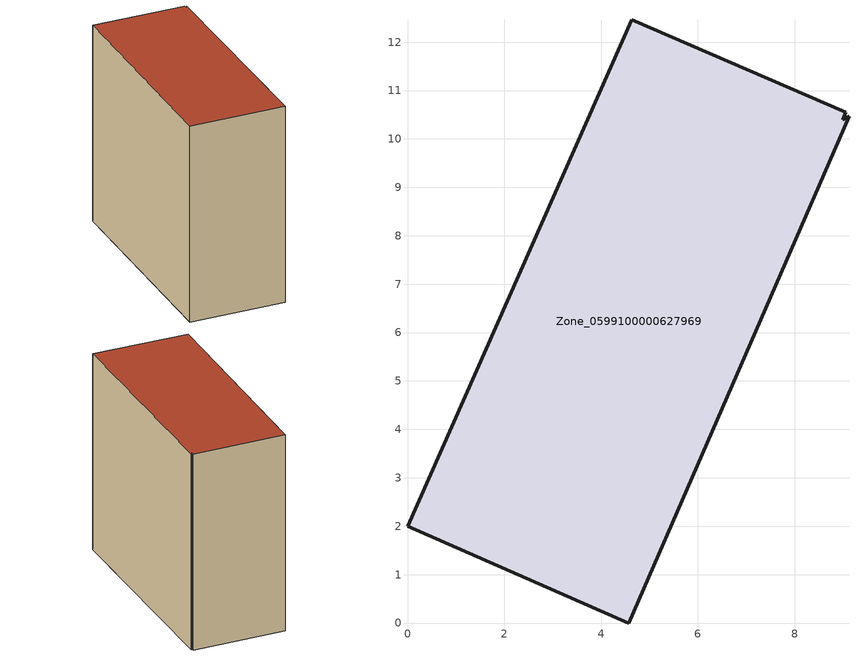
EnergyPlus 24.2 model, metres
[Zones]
Zone_0599100000627969
 floor ground (C_G): 0,2 4.63,12.46 9.05,10.55 8.99,10.4 9.12,10.46 4.57,0 z0
 wall outside (C_F): 4.63,12.46 0,2 4.57,0 9.12,10.46 8.99,10.4 9.05,10.55 4.63,12.46 z0:10.53
 roof outside (C_R): 0,2 4.57,0 9.12,10.46 8.99,10.4 9.05,10.55 4.63,12.46 z10.53
[BUILDING]
Pand.0599100000627969: North Axis=0; Terrain=City; Loads Convergence Tolerance Value=0.04; Temperature Convergence Tolerance Value=0.4; Solar Distribution=FullExterior; Maximum Number of Warmup Days=25; Minimum Number of Warmup Days=1
[Site:Location]
Rotterdam.The.Hague.AP_ZH_NLD Design_Conditions: Latitude=51.96; Longitude=4.45; Time Zone=1; Elevation=-4.5
[SITE:GROUNDTEMPERATURE:BUILDINGSURFACE]
18, 18, 18, 18, 18, 18, 18, 18, 18, 18, 18, 18
[MATERIAL] Thermal Absorptance=0.9; Solar Absorptance=0.7; Visible Absorptance=0.7
Name | Roughness | Thickness | Conductivity | Density | Specific Heat
G.TI.1946 | MediumSmooth | 0.15 | 1 | 540 | 1210
F.TI.1946 | Rough | 0.3 | 0.857143 | 1920 | 840
R.TI.1946 | MediumRough | 0.2 | 0.1 | 1500 | 1000
[CONSTRUCTION]
C_G: G.TI.1946
C_F: F.TI.1946
C_R: R.TI.1946
[ZONE]
Zone_0599100000627969: Type=1; Multiplier=1; Ceiling Height=Autocalculate; Volume=Autocalculate; Floor Area=autocalculate; Part of Total Floor Area=Yes
[ZONEINFILTRATION:DESIGNFLOWRATE]
Infil_Zone_0599100000627969: Zone or ZoneList or Space or SpaceList=Zone_0599100000627969; Schedule=AlwaysOn; Design Flow Rate Calculation Method=Flow/Area; Flow Rate per Floor Area=0.003; Constant Term Coefficient=1; Temperature Term Coefficient=0; Velocity Term Coefficient=0; Velocity Squared Term Coefficient=0
[HVACTEMPLATE:ZONE:IDEALLOADSAIRSYSTEM]
Zone_0599100000627969: Maximum Heating Supply Air Temperature=50; Minimum Cooling Supply Air Temperature=13; Maximum Heating Supply Air Humidity Ratio=0.0156; Minimum Cooling Supply Air Humidity Ratio=0.0077; Heating Limit=NoLimit; Cooling Limit=NoLimit; Dehumidification Control Type=ConstantSensibleHeatRatio; Cooling Sensible Heat Ratio=0.7; Dehumidification Setpoint=60; Humidification Control Type=None; Humidification Setpoint=30; Outdoor Air Method=None; Outdoor Air Flow Rate per Person=0.00944; Outdoor Air Flow Rate per Zone Floor Area=0; Outdoor Air Flow Rate per Zone=0; Demand Controlled Ventilation Type=None; Outdoor Air Economizer Type=NoEconomizer; Heat Recovery Type=None; Sensible Heat Recovery Effectiveness=0.7; Latent Heat Recovery Effectiveness=0.65
[ZONECONTROL:THERMOSTAT]
ThermostatControl_Zone_0599100000627969: Zone or ZoneList=Zone_0599100000627969; Control Type Schedule=DualSetpointControlType; Control 1=Thermostat_Zone_0599100000627969; Temperature Difference Between Cutout And Setpoint=0
[THERMOSTATSETPOINT:DUALSETPOINT]
Thermostat_Zone_0599100000627969: Heating Setpoint Temperature Schedule=HeatingSetpoint_Zone_0599100000627969; Cooling Setpoint Temperature Schedule=CoolingSetpoint_Zone_0599100000627969
[SCHEDULE:COMPACT]
HeatingSetpoint_Zone_0599100000627969: Through: 12/31, For: AllDays, Until: 24:00, 21
CoolingSetpoint_Zone_0599100000627969: Through: 12/31, For: AllDays, Until: 24:00, 24
DualSetpointControlType: Through: 12/31, For: AllDays, Until: 24:00, 4
AlwaysOn: Through: 12/31, For: AllDays, Until: 24:00, 1
